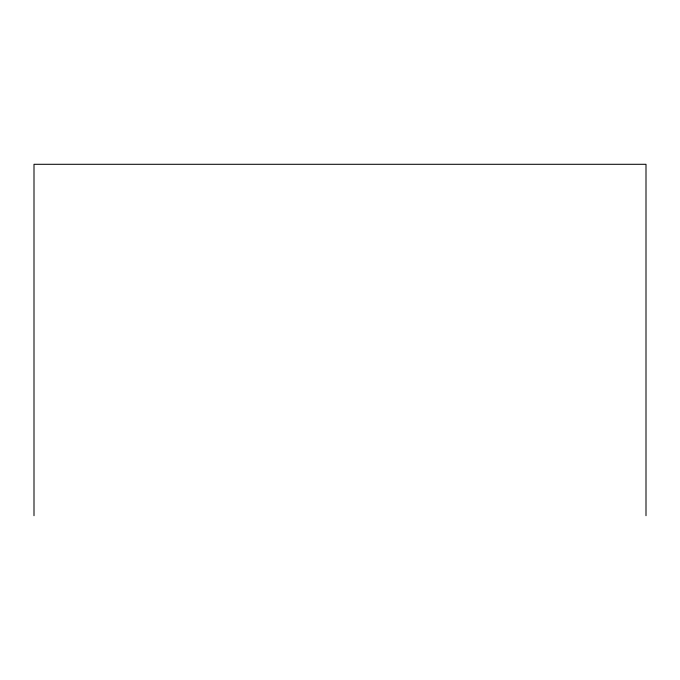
<?xml version="1.0" encoding="UTF-8"?>
<svg xmlns="http://www.w3.org/2000/svg" width="680" height="680" viewBox="0 0 680 680"><rect width="100%" height="100%" fill="white"/><g stroke="black" fill="none" stroke-linecap="round" stroke-linejoin="round"><path stroke-width="1.02" d="M646 515.703L646 164.296L34 164.296L34 515.703"/></g></svg>
